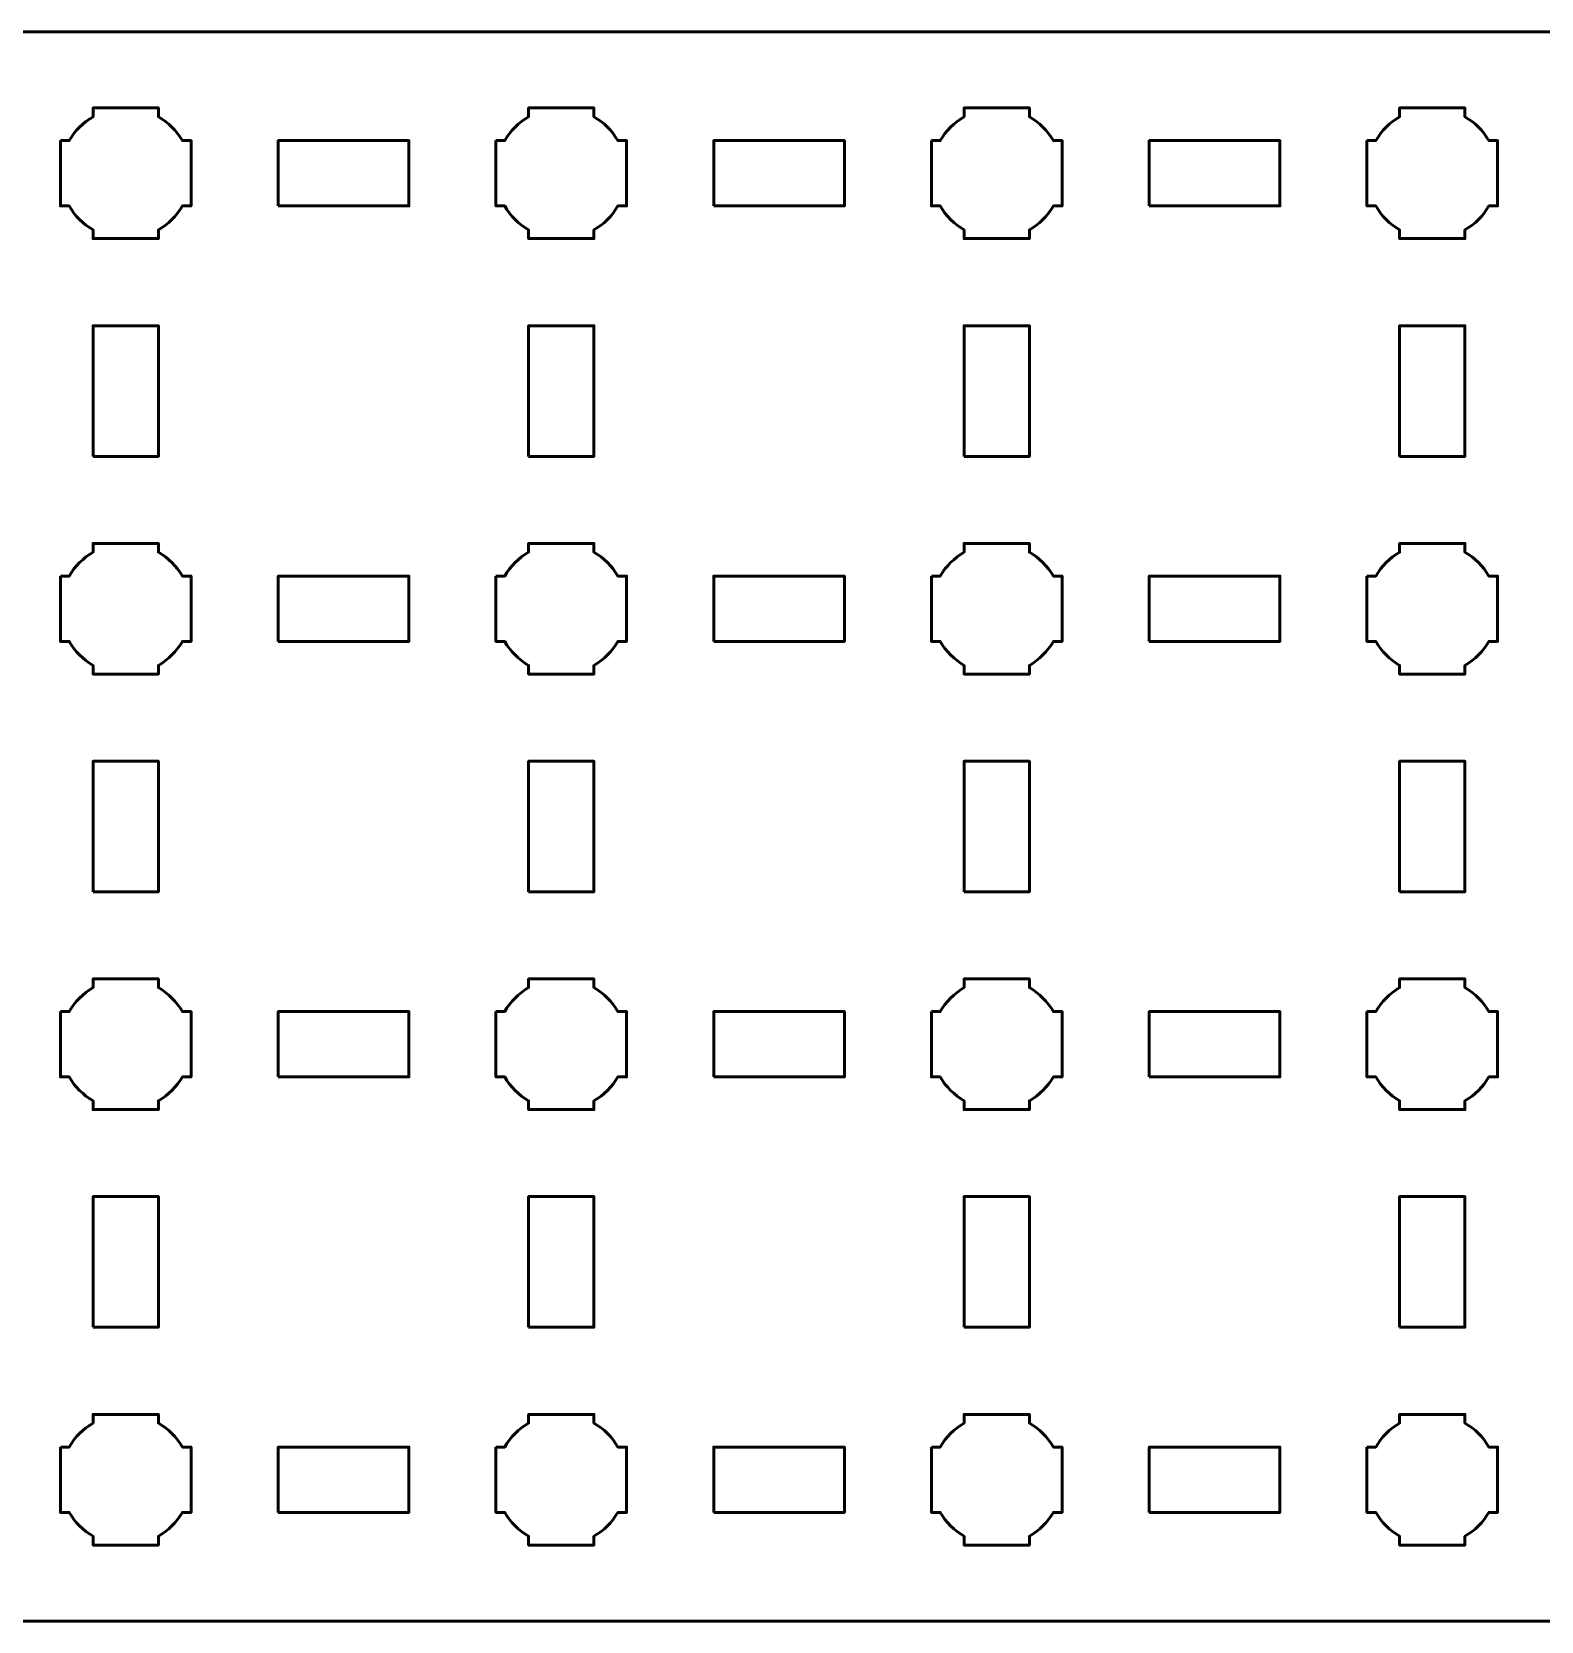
# Model space of a CAD drawing. Header units: centimetres. Extents: x -24.1 to 3.1, y -18.5 to -11.2.
# Drawn here: x -17.93 to -11, y -18.5 to -11.2 of the extents above; entities that cross this region are included whole.
import ezdxf

# ---------------------------------------------------------------- set-up
doc = ezdxf.new("R2010")
doc.units = ezdxf.units.CM
doc.header["$MEASUREMENT"] = 0
doc.layers.add('Layer 1', color=7, linetype='Continuous')

msp = doc.modelspace()

# ---------------------------------------------------------------- linework, layer by layer
at = {"layer": 'Layer 1', "lineweight": 53}
for points in [[(-16.8, -12), (-16.2, -12), (-16.2, -11.7), (-16.8, -11.7), (-16.8, -12)], [(-14.8, -12), (-14.2, -12), (-14.2, -11.7), (-14.8, -11.7), (-14.8, -12)], [(-12.8, -12), (-12.2, -12), (-12.2, -11.7), (-12.8, -11.7), (-12.8, -12)], [(-17.65, -13.15), (-17.35, -13.15), (-17.35, -12.55), (-17.65, -12.55), (-17.65, -13.15)], [(-15.65, -13.15), (-15.35, -13.15), (-15.35, -12.55), (-15.65, -12.55), (-15.65, -13.15)], [(-13.65, -13.15), (-13.35, -13.15), (-13.35, -12.55), (-13.65, -12.55), (-13.65, -13.15)], [(-11.65, -13.15), (-11.35, -13.15), (-11.35, -12.55), (-11.65, -12.55), (-11.65, -13.15)], [(-16.8, -14), (-16.2, -14), (-16.2, -13.7), (-16.8, -13.7), (-16.8, -14)], [(-14.8, -14), (-14.2, -14), (-14.2, -13.7), (-14.8, -13.7), (-14.8, -14)], [(-12.8, -14), (-12.2, -14), (-12.2, -13.7), (-12.8, -13.7), (-12.8, -14)], [(-17.65, -15.15), (-17.35, -15.15), (-17.35, -14.55), (-17.65, -14.55), (-17.65, -15.15)], [(-15.65, -15.15), (-15.35, -15.15), (-15.35, -14.55), (-15.65, -14.55), (-15.65, -15.15)], [(-13.65, -15.15), (-13.35, -15.15), (-13.35, -14.55), (-13.65, -14.55), (-13.65, -15.15)], [(-11.65, -15.15), (-11.35, -15.15), (-11.35, -14.55), (-11.65, -14.55), (-11.65, -15.15)], [(-16.8, -16), (-16.2, -16), (-16.2, -15.7), (-16.8, -15.7), (-16.8, -16)], [(-14.8, -16), (-14.2, -16), (-14.2, -15.7), (-14.8, -15.7), (-14.8, -16)], [(-12.8, -16), (-12.2, -16), (-12.2, -15.7), (-12.8, -15.7), (-12.8, -16)], [(-17.65, -17.15), (-17.35, -17.15), (-17.35, -16.55), (-17.65, -16.55), (-17.65, -17.15)], [(-15.65, -17.15), (-15.35, -17.15), (-15.35, -16.55), (-15.65, -16.55), (-15.65, -17.15)], [(-13.65, -17.15), (-13.35, -17.15), (-13.35, -16.55), (-13.65, -16.55), (-13.65, -17.15)], [(-11.65, -17.15), (-11.35, -17.15), (-11.35, -16.55), (-11.65, -16.55), (-11.65, -17.15)], [(-16.8, -18), (-16.2, -18), (-16.2, -17.7), (-16.8, -17.7), (-16.8, -18)], [(-14.8, -18), (-14.2, -18), (-14.2, -17.7), (-14.8, -17.7), (-14.8, -18)], [(-12.8, -18), (-12.2, -18), (-12.2, -17.7), (-12.8, -17.7), (-12.8, -18)]]:
    msp.add_lwpolyline(points, close=True, dxfattribs=at)
for points, knots in [([(-24.15, -18), (-24.15, -18), (-24.15, -11.7), (-24.15, -11.7), (-24.15, -11.7), (-24.15, -11.42391), (-23.92609, -11.2), (-23.65, -11.2), (-23.65, -11.2), (-23.65, -11.2), (2.65, -11.2), (2.65, -11.2), (2.65, -11.2), (2.92609, -11.2), (3.15, -11.42391), (3.15, -11.7), (3.15, -11.7), (3.15, -11.7), (3.15, -18), (3.15, -18), (3.15, -18), (3.15, -18.27609), (2.92609, -18.5), (2.65, -18.5), (2.65, -18.5), (2.65, -18.5), (-23.65, -18.5), (-23.65, -18.5), (-23.65, -18.5), (-23.92609, -18.5), (-24.15, -18.27609), (-24.15, -18)], [0, 0, 0, 0, 0.125, 0.125, 0.125, 0.125, 0.25, 0.25, 0.25, 0.25, 0.375, 0.375, 0.375, 0.375, 0.5, 0.5, 0.5, 0.5, 0.625, 0.625, 0.625, 0.625, 0.75, 0.75, 0.75, 0.75, 0.875, 0.875, 0.875, 0.875, 1, 1, 1, 1]), ([(-17.8, -11.7), (-17.8, -11.7), (-17.75985, -11.7), (-17.75985, -11.7), (-17.75985, -11.7), (-17.7335, -11.65447), (-17.69553, -11.6165), (-17.65, -11.59015), (-17.65, -11.59015), (-17.65, -11.59015), (-17.65, -11.55), (-17.65, -11.55), (-17.65, -11.55), (-17.65, -11.55), (-17.5, -11.55), (-17.5, -11.55), (-17.5, -11.55), (-17.5, -11.55), (-17.35, -11.55), (-17.35, -11.55), (-17.35, -11.55), (-17.35, -11.55), (-17.35, -11.59015), (-17.35, -11.59015), (-17.35, -11.59015), (-17.30447, -11.6165), (-17.2665, -11.65447), (-17.24015, -11.7), (-17.24015, -11.7), (-17.24015, -11.7), (-17.2, -11.7), (-17.2, -11.7), (-17.2, -11.7), (-17.2, -11.7), (-17.2, -11.85), (-17.2, -11.85), (-17.2, -11.85), (-17.2, -11.85), (-17.2, -12), (-17.2, -12), (-17.2, -12), (-17.2, -12), (-17.24015, -12), (-17.24015, -12), (-17.24015, -12), (-17.2665, -12.04553), (-17.30447, -12.0835), (-17.35, -12.10985), (-17.35, -12.10985), (-17.35, -12.10985), (-17.35, -12.15), (-17.35, -12.15), (-17.35, -12.15), (-17.35, -12.15), (-17.5, -12.15), (-17.5, -12.15), (-17.5, -12.15), (-17.5, -12.15), (-17.65, -12.15), (-17.65, -12.15), (-17.65, -12.15), (-17.65, -12.15), (-17.65, -12.10985), (-17.65, -12.10985), (-17.65, -12.10985), (-17.69553, -12.0835), (-17.7335, -12.04553), (-17.75985, -12), (-17.75985, -12), (-17.75985, -12), (-17.8, -12), (-17.8, -12), (-17.8, -12), (-17.8, -12), (-17.8, -11.85), (-17.8, -11.85), (-17.8, -11.85), (-17.8, -11.85), (-17.8, -11.7), (-17.8, -11.7)], [0, 0, 0, 0, 0.05, 0.05, 0.05, 0.05, 0.1, 0.1, 0.1, 0.1, 0.15, 0.15, 0.15, 0.15, 0.2, 0.2, 0.2, 0.2, 0.25, 0.25, 0.25, 0.25, 0.3, 0.3, 0.3, 0.3, 0.35, 0.35, 0.35, 0.35, 0.4, 0.4, 0.4, 0.4, 0.45, 0.45, 0.45, 0.45, 0.5, 0.5, 0.5, 0.5, 0.55, 0.55, 0.55, 0.55, 0.6, 0.6, 0.6, 0.6, 0.65, 0.65, 0.65, 0.65, 0.7, 0.7, 0.7, 0.7, 0.75, 0.75, 0.75, 0.75, 0.8, 0.8, 0.8, 0.8, 0.85, 0.85, 0.85, 0.85, 0.9, 0.9, 0.9, 0.9, 0.95, 0.95, 0.95, 0.95, 1, 1, 1, 1]), ([(-15.8, -11.7), (-15.8, -11.7), (-15.75985, -11.7), (-15.75985, -11.7), (-15.75985, -11.7), (-15.7335, -11.65447), (-15.69553, -11.6165), (-15.65, -11.59015), (-15.65, -11.59015), (-15.65, -11.59015), (-15.65, -11.55), (-15.65, -11.55), (-15.65, -11.55), (-15.65, -11.55), (-15.5, -11.55), (-15.5, -11.55), (-15.5, -11.55), (-15.5, -11.55), (-15.35, -11.55), (-15.35, -11.55), (-15.35, -11.55), (-15.35, -11.55), (-15.35, -11.59015), (-15.35, -11.59015), (-15.35, -11.59015), (-15.30447, -11.6165), (-15.2665, -11.65447), (-15.24015, -11.7), (-15.24015, -11.7), (-15.24015, -11.7), (-15.2, -11.7), (-15.2, -11.7), (-15.2, -11.7), (-15.2, -11.7), (-15.2, -11.85), (-15.2, -11.85), (-15.2, -11.85), (-15.2, -11.85), (-15.2, -12), (-15.2, -12), (-15.2, -12), (-15.2, -12), (-15.24015, -12), (-15.24015, -12), (-15.24015, -12), (-15.2665, -12.04553), (-15.30447, -12.0835), (-15.35, -12.10985), (-15.35, -12.10985), (-15.35, -12.10985), (-15.35, -12.15), (-15.35, -12.15), (-15.35, -12.15), (-15.35, -12.15), (-15.5, -12.15), (-15.5, -12.15), (-15.5, -12.15), (-15.5, -12.15), (-15.65, -12.15), (-15.65, -12.15), (-15.65, -12.15), (-15.65, -12.15), (-15.65, -12.10985), (-15.65, -12.10985), (-15.65, -12.10985), (-15.69553, -12.0835), (-15.7335, -12.04553), (-15.75985, -12), (-15.75985, -12), (-15.75985, -12), (-15.8, -12), (-15.8, -12), (-15.8, -12), (-15.8, -12), (-15.8, -11.85), (-15.8, -11.85), (-15.8, -11.85), (-15.8, -11.85), (-15.8, -11.7), (-15.8, -11.7)], [0, 0, 0, 0, 0.05, 0.05, 0.05, 0.05, 0.1, 0.1, 0.1, 0.1, 0.15, 0.15, 0.15, 0.15, 0.2, 0.2, 0.2, 0.2, 0.25, 0.25, 0.25, 0.25, 0.3, 0.3, 0.3, 0.3, 0.35, 0.35, 0.35, 0.35, 0.4, 0.4, 0.4, 0.4, 0.45, 0.45, 0.45, 0.45, 0.5, 0.5, 0.5, 0.5, 0.55, 0.55, 0.55, 0.55, 0.6, 0.6, 0.6, 0.6, 0.65, 0.65, 0.65, 0.65, 0.7, 0.7, 0.7, 0.7, 0.75, 0.75, 0.75, 0.75, 0.8, 0.8, 0.8, 0.8, 0.85, 0.85, 0.85, 0.85, 0.9, 0.9, 0.9, 0.9, 0.95, 0.95, 0.95, 0.95, 1, 1, 1, 1]), ([(-13.8, -11.7), (-13.8, -11.7), (-13.75985, -11.7), (-13.75985, -11.7), (-13.75985, -11.7), (-13.7335, -11.65447), (-13.69553, -11.6165), (-13.65, -11.59015), (-13.65, -11.59015), (-13.65, -11.59015), (-13.65, -11.55), (-13.65, -11.55), (-13.65, -11.55), (-13.65, -11.55), (-13.5, -11.55), (-13.5, -11.55), (-13.5, -11.55), (-13.5, -11.55), (-13.35, -11.55), (-13.35, -11.55), (-13.35, -11.55), (-13.35, -11.55), (-13.35, -11.59015), (-13.35, -11.59015), (-13.35, -11.59015), (-13.30447, -11.6165), (-13.2665, -11.65447), (-13.24015, -11.7), (-13.24015, -11.7), (-13.24015, -11.7), (-13.2, -11.7), (-13.2, -11.7), (-13.2, -11.7), (-13.2, -11.7), (-13.2, -11.85), (-13.2, -11.85), (-13.2, -11.85), (-13.2, -11.85), (-13.2, -12), (-13.2, -12), (-13.2, -12), (-13.2, -12), (-13.24015, -12), (-13.24015, -12), (-13.24015, -12), (-13.2665, -12.04553), (-13.30447, -12.0835), (-13.35, -12.10985), (-13.35, -12.10985), (-13.35, -12.10985), (-13.35, -12.15), (-13.35, -12.15), (-13.35, -12.15), (-13.35, -12.15), (-13.5, -12.15), (-13.5, -12.15), (-13.5, -12.15), (-13.5, -12.15), (-13.65, -12.15), (-13.65, -12.15), (-13.65, -12.15), (-13.65, -12.15), (-13.65, -12.10985), (-13.65, -12.10985), (-13.65, -12.10985), (-13.69553, -12.0835), (-13.7335, -12.04553), (-13.75985, -12), (-13.75985, -12), (-13.75985, -12), (-13.8, -12), (-13.8, -12), (-13.8, -12), (-13.8, -12), (-13.8, -11.85), (-13.8, -11.85), (-13.8, -11.85), (-13.8, -11.85), (-13.8, -11.7), (-13.8, -11.7)], [0, 0, 0, 0, 0.05, 0.05, 0.05, 0.05, 0.1, 0.1, 0.1, 0.1, 0.15, 0.15, 0.15, 0.15, 0.2, 0.2, 0.2, 0.2, 0.25, 0.25, 0.25, 0.25, 0.3, 0.3, 0.3, 0.3, 0.35, 0.35, 0.35, 0.35, 0.4, 0.4, 0.4, 0.4, 0.45, 0.45, 0.45, 0.45, 0.5, 0.5, 0.5, 0.5, 0.55, 0.55, 0.55, 0.55, 0.6, 0.6, 0.6, 0.6, 0.65, 0.65, 0.65, 0.65, 0.7, 0.7, 0.7, 0.7, 0.75, 0.75, 0.75, 0.75, 0.8, 0.8, 0.8, 0.8, 0.85, 0.85, 0.85, 0.85, 0.9, 0.9, 0.9, 0.9, 0.95, 0.95, 0.95, 0.95, 1, 1, 1, 1]), ([(-11.8, -11.7), (-11.8, -11.7), (-11.75985, -11.7), (-11.75985, -11.7), (-11.75985, -11.7), (-11.7335, -11.65447), (-11.69553, -11.6165), (-11.65, -11.59015), (-11.65, -11.59015), (-11.65, -11.59015), (-11.65, -11.55), (-11.65, -11.55), (-11.65, -11.55), (-11.65, -11.55), (-11.5, -11.55), (-11.5, -11.55), (-11.5, -11.55), (-11.5, -11.55), (-11.35, -11.55), (-11.35, -11.55), (-11.35, -11.55), (-11.35, -11.55), (-11.35, -11.59015), (-11.35, -11.59015), (-11.35, -11.59015), (-11.30447, -11.6165), (-11.2665, -11.65447), (-11.24015, -11.7), (-11.24015, -11.7), (-11.24015, -11.7), (-11.2, -11.7), (-11.2, -11.7), (-11.2, -11.7), (-11.2, -11.7), (-11.2, -11.85), (-11.2, -11.85), (-11.2, -11.85), (-11.2, -11.85), (-11.2, -12), (-11.2, -12), (-11.2, -12), (-11.2, -12), (-11.24015, -12), (-11.24015, -12), (-11.24015, -12), (-11.2665, -12.04553), (-11.30447, -12.0835), (-11.35, -12.10985), (-11.35, -12.10985), (-11.35, -12.10985), (-11.35, -12.15), (-11.35, -12.15), (-11.35, -12.15), (-11.35, -12.15), (-11.5, -12.15), (-11.5, -12.15), (-11.5, -12.15), (-11.5, -12.15), (-11.65, -12.15), (-11.65, -12.15), (-11.65, -12.15), (-11.65, -12.15), (-11.65, -12.10985), (-11.65, -12.10985), (-11.65, -12.10985), (-11.69553, -12.0835), (-11.7335, -12.04553), (-11.75985, -12), (-11.75985, -12), (-11.75985, -12), (-11.8, -12), (-11.8, -12), (-11.8, -12), (-11.8, -12), (-11.8, -11.85), (-11.8, -11.85), (-11.8, -11.85), (-11.8, -11.85), (-11.8, -11.7), (-11.8, -11.7)], [0, 0, 0, 0, 0.05, 0.05, 0.05, 0.05, 0.1, 0.1, 0.1, 0.1, 0.15, 0.15, 0.15, 0.15, 0.2, 0.2, 0.2, 0.2, 0.25, 0.25, 0.25, 0.25, 0.3, 0.3, 0.3, 0.3, 0.35, 0.35, 0.35, 0.35, 0.4, 0.4, 0.4, 0.4, 0.45, 0.45, 0.45, 0.45, 0.5, 0.5, 0.5, 0.5, 0.55, 0.55, 0.55, 0.55, 0.6, 0.6, 0.6, 0.6, 0.65, 0.65, 0.65, 0.65, 0.7, 0.7, 0.7, 0.7, 0.75, 0.75, 0.75, 0.75, 0.8, 0.8, 0.8, 0.8, 0.85, 0.85, 0.85, 0.85, 0.9, 0.9, 0.9, 0.9, 0.95, 0.95, 0.95, 0.95, 1, 1, 1, 1]), ([(-17.8, -13.7), (-17.8, -13.7), (-17.75985, -13.7), (-17.75985, -13.7), (-17.75985, -13.7), (-17.7335, -13.65447), (-17.69553, -13.6165), (-17.65, -13.59015), (-17.65, -13.59015), (-17.65, -13.59015), (-17.65, -13.55), (-17.65, -13.55), (-17.65, -13.55), (-17.65, -13.55), (-17.5, -13.55), (-17.5, -13.55), (-17.5, -13.55), (-17.5, -13.55), (-17.35, -13.55), (-17.35, -13.55), (-17.35, -13.55), (-17.35, -13.55), (-17.35, -13.59015), (-17.35, -13.59015), (-17.35, -13.59015), (-17.30447, -13.6165), (-17.2665, -13.65447), (-17.24015, -13.7), (-17.24015, -13.7), (-17.24015, -13.7), (-17.2, -13.7), (-17.2, -13.7), (-17.2, -13.7), (-17.2, -13.7), (-17.2, -13.85), (-17.2, -13.85), (-17.2, -13.85), (-17.2, -13.85), (-17.2, -14), (-17.2, -14), (-17.2, -14), (-17.2, -14), (-17.24015, -14), (-17.24015, -14), (-17.24015, -14), (-17.2665, -14.04553), (-17.30447, -14.0835), (-17.35, -14.10985), (-17.35, -14.10985), (-17.35, -14.10985), (-17.35, -14.15), (-17.35, -14.15), (-17.35, -14.15), (-17.35, -14.15), (-17.5, -14.15), (-17.5, -14.15), (-17.5, -14.15), (-17.5, -14.15), (-17.65, -14.15), (-17.65, -14.15), (-17.65, -14.15), (-17.65, -14.15), (-17.65, -14.10985), (-17.65, -14.10985), (-17.65, -14.10985), (-17.69553, -14.0835), (-17.7335, -14.04553), (-17.75985, -14), (-17.75985, -14), (-17.75985, -14), (-17.8, -14), (-17.8, -14), (-17.8, -14), (-17.8, -14), (-17.8, -13.85), (-17.8, -13.85), (-17.8, -13.85), (-17.8, -13.85), (-17.8, -13.7), (-17.8, -13.7)], [0, 0, 0, 0, 0.05, 0.05, 0.05, 0.05, 0.1, 0.1, 0.1, 0.1, 0.15, 0.15, 0.15, 0.15, 0.2, 0.2, 0.2, 0.2, 0.25, 0.25, 0.25, 0.25, 0.3, 0.3, 0.3, 0.3, 0.35, 0.35, 0.35, 0.35, 0.4, 0.4, 0.4, 0.4, 0.45, 0.45, 0.45, 0.45, 0.5, 0.5, 0.5, 0.5, 0.55, 0.55, 0.55, 0.55, 0.6, 0.6, 0.6, 0.6, 0.65, 0.65, 0.65, 0.65, 0.7, 0.7, 0.7, 0.7, 0.75, 0.75, 0.75, 0.75, 0.8, 0.8, 0.8, 0.8, 0.85, 0.85, 0.85, 0.85, 0.9, 0.9, 0.9, 0.9, 0.95, 0.95, 0.95, 0.95, 1, 1, 1, 1]), ([(-15.8, -13.7), (-15.8, -13.7), (-15.75985, -13.7), (-15.75985, -13.7), (-15.75985, -13.7), (-15.7335, -13.65447), (-15.69553, -13.6165), (-15.65, -13.59015), (-15.65, -13.59015), (-15.65, -13.59015), (-15.65, -13.55), (-15.65, -13.55), (-15.65, -13.55), (-15.65, -13.55), (-15.5, -13.55), (-15.5, -13.55), (-15.5, -13.55), (-15.5, -13.55), (-15.35, -13.55), (-15.35, -13.55), (-15.35, -13.55), (-15.35, -13.55), (-15.35, -13.59015), (-15.35, -13.59015), (-15.35, -13.59015), (-15.30447, -13.6165), (-15.2665, -13.65447), (-15.24015, -13.7), (-15.24015, -13.7), (-15.24015, -13.7), (-15.2, -13.7), (-15.2, -13.7), (-15.2, -13.7), (-15.2, -13.7), (-15.2, -13.85), (-15.2, -13.85), (-15.2, -13.85), (-15.2, -13.85), (-15.2, -14), (-15.2, -14), (-15.2, -14), (-15.2, -14), (-15.24015, -14), (-15.24015, -14), (-15.24015, -14), (-15.2665, -14.04553), (-15.30447, -14.0835), (-15.35, -14.10985), (-15.35, -14.10985), (-15.35, -14.10985), (-15.35, -14.15), (-15.35, -14.15), (-15.35, -14.15), (-15.35, -14.15), (-15.5, -14.15), (-15.5, -14.15), (-15.5, -14.15), (-15.5, -14.15), (-15.65, -14.15), (-15.65, -14.15), (-15.65, -14.15), (-15.65, -14.15), (-15.65, -14.10985), (-15.65, -14.10985), (-15.65, -14.10985), (-15.69553, -14.0835), (-15.7335, -14.04553), (-15.75985, -14), (-15.75985, -14), (-15.75985, -14), (-15.8, -14), (-15.8, -14), (-15.8, -14), (-15.8, -14), (-15.8, -13.85), (-15.8, -13.85), (-15.8, -13.85), (-15.8, -13.85), (-15.8, -13.7), (-15.8, -13.7)], [0, 0, 0, 0, 0.05, 0.05, 0.05, 0.05, 0.1, 0.1, 0.1, 0.1, 0.15, 0.15, 0.15, 0.15, 0.2, 0.2, 0.2, 0.2, 0.25, 0.25, 0.25, 0.25, 0.3, 0.3, 0.3, 0.3, 0.35, 0.35, 0.35, 0.35, 0.4, 0.4, 0.4, 0.4, 0.45, 0.45, 0.45, 0.45, 0.5, 0.5, 0.5, 0.5, 0.55, 0.55, 0.55, 0.55, 0.6, 0.6, 0.6, 0.6, 0.65, 0.65, 0.65, 0.65, 0.7, 0.7, 0.7, 0.7, 0.75, 0.75, 0.75, 0.75, 0.8, 0.8, 0.8, 0.8, 0.85, 0.85, 0.85, 0.85, 0.9, 0.9, 0.9, 0.9, 0.95, 0.95, 0.95, 0.95, 1, 1, 1, 1]), ([(-13.8, -13.7), (-13.8, -13.7), (-13.75985, -13.7), (-13.75985, -13.7), (-13.75985, -13.7), (-13.7335, -13.65447), (-13.69553, -13.6165), (-13.65, -13.59015), (-13.65, -13.59015), (-13.65, -13.59015), (-13.65, -13.55), (-13.65, -13.55), (-13.65, -13.55), (-13.65, -13.55), (-13.5, -13.55), (-13.5, -13.55), (-13.5, -13.55), (-13.5, -13.55), (-13.35, -13.55), (-13.35, -13.55), (-13.35, -13.55), (-13.35, -13.55), (-13.35, -13.59015), (-13.35, -13.59015), (-13.35, -13.59015), (-13.30447, -13.6165), (-13.2665, -13.65447), (-13.24015, -13.7), (-13.24015, -13.7), (-13.24015, -13.7), (-13.2, -13.7), (-13.2, -13.7), (-13.2, -13.7), (-13.2, -13.7), (-13.2, -13.85), (-13.2, -13.85), (-13.2, -13.85), (-13.2, -13.85), (-13.2, -14), (-13.2, -14), (-13.2, -14), (-13.2, -14), (-13.24015, -14), (-13.24015, -14), (-13.24015, -14), (-13.2665, -14.04553), (-13.30447, -14.0835), (-13.35, -14.10985), (-13.35, -14.10985), (-13.35, -14.10985), (-13.35, -14.15), (-13.35, -14.15), (-13.35, -14.15), (-13.35, -14.15), (-13.5, -14.15), (-13.5, -14.15), (-13.5, -14.15), (-13.5, -14.15), (-13.65, -14.15), (-13.65, -14.15), (-13.65, -14.15), (-13.65, -14.15), (-13.65, -14.10985), (-13.65, -14.10985), (-13.65, -14.10985), (-13.69553, -14.0835), (-13.7335, -14.04553), (-13.75985, -14), (-13.75985, -14), (-13.75985, -14), (-13.8, -14), (-13.8, -14), (-13.8, -14), (-13.8, -14), (-13.8, -13.85), (-13.8, -13.85), (-13.8, -13.85), (-13.8, -13.85), (-13.8, -13.7), (-13.8, -13.7)], [0, 0, 0, 0, 0.05, 0.05, 0.05, 0.05, 0.1, 0.1, 0.1, 0.1, 0.15, 0.15, 0.15, 0.15, 0.2, 0.2, 0.2, 0.2, 0.25, 0.25, 0.25, 0.25, 0.3, 0.3, 0.3, 0.3, 0.35, 0.35, 0.35, 0.35, 0.4, 0.4, 0.4, 0.4, 0.45, 0.45, 0.45, 0.45, 0.5, 0.5, 0.5, 0.5, 0.55, 0.55, 0.55, 0.55, 0.6, 0.6, 0.6, 0.6, 0.65, 0.65, 0.65, 0.65, 0.7, 0.7, 0.7, 0.7, 0.75, 0.75, 0.75, 0.75, 0.8, 0.8, 0.8, 0.8, 0.85, 0.85, 0.85, 0.85, 0.9, 0.9, 0.9, 0.9, 0.95, 0.95, 0.95, 0.95, 1, 1, 1, 1]), ([(-11.8, -13.7), (-11.8, -13.7), (-11.75985, -13.7), (-11.75985, -13.7), (-11.75985, -13.7), (-11.7335, -13.65447), (-11.69553, -13.6165), (-11.65, -13.59015), (-11.65, -13.59015), (-11.65, -13.59015), (-11.65, -13.55), (-11.65, -13.55), (-11.65, -13.55), (-11.65, -13.55), (-11.5, -13.55), (-11.5, -13.55), (-11.5, -13.55), (-11.5, -13.55), (-11.35, -13.55), (-11.35, -13.55), (-11.35, -13.55), (-11.35, -13.55), (-11.35, -13.59015), (-11.35, -13.59015), (-11.35, -13.59015), (-11.30447, -13.6165), (-11.2665, -13.65447), (-11.24015, -13.7), (-11.24015, -13.7), (-11.24015, -13.7), (-11.2, -13.7), (-11.2, -13.7), (-11.2, -13.7), (-11.2, -13.7), (-11.2, -13.85), (-11.2, -13.85), (-11.2, -13.85), (-11.2, -13.85), (-11.2, -14), (-11.2, -14), (-11.2, -14), (-11.2, -14), (-11.24015, -14), (-11.24015, -14), (-11.24015, -14), (-11.2665, -14.04553), (-11.30447, -14.0835), (-11.35, -14.10985), (-11.35, -14.10985), (-11.35, -14.10985), (-11.35, -14.15), (-11.35, -14.15), (-11.35, -14.15), (-11.35, -14.15), (-11.5, -14.15), (-11.5, -14.15), (-11.5, -14.15), (-11.5, -14.15), (-11.65, -14.15), (-11.65, -14.15), (-11.65, -14.15), (-11.65, -14.15), (-11.65, -14.10985), (-11.65, -14.10985), (-11.65, -14.10985), (-11.69553, -14.0835), (-11.7335, -14.04553), (-11.75985, -14), (-11.75985, -14), (-11.75985, -14), (-11.8, -14), (-11.8, -14), (-11.8, -14), (-11.8, -14), (-11.8, -13.85), (-11.8, -13.85), (-11.8, -13.85), (-11.8, -13.85), (-11.8, -13.7), (-11.8, -13.7)], [0, 0, 0, 0, 0.05, 0.05, 0.05, 0.05, 0.1, 0.1, 0.1, 0.1, 0.15, 0.15, 0.15, 0.15, 0.2, 0.2, 0.2, 0.2, 0.25, 0.25, 0.25, 0.25, 0.3, 0.3, 0.3, 0.3, 0.35, 0.35, 0.35, 0.35, 0.4, 0.4, 0.4, 0.4, 0.45, 0.45, 0.45, 0.45, 0.5, 0.5, 0.5, 0.5, 0.55, 0.55, 0.55, 0.55, 0.6, 0.6, 0.6, 0.6, 0.65, 0.65, 0.65, 0.65, 0.7, 0.7, 0.7, 0.7, 0.75, 0.75, 0.75, 0.75, 0.8, 0.8, 0.8, 0.8, 0.85, 0.85, 0.85, 0.85, 0.9, 0.9, 0.9, 0.9, 0.95, 0.95, 0.95, 0.95, 1, 1, 1, 1]), ([(-17.8, -15.7), (-17.8, -15.7), (-17.75985, -15.7), (-17.75985, -15.7), (-17.75985, -15.7), (-17.7335, -15.65447), (-17.69553, -15.6165), (-17.65, -15.59015), (-17.65, -15.59015), (-17.65, -15.59015), (-17.65, -15.55), (-17.65, -15.55), (-17.65, -15.55), (-17.65, -15.55), (-17.5, -15.55), (-17.5, -15.55), (-17.5, -15.55), (-17.5, -15.55), (-17.35, -15.55), (-17.35, -15.55), (-17.35, -15.55), (-17.35, -15.55), (-17.35, -15.59015), (-17.35, -15.59015), (-17.35, -15.59015), (-17.30447, -15.6165), (-17.2665, -15.65447), (-17.24015, -15.7), (-17.24015, -15.7), (-17.24015, -15.7), (-17.2, -15.7), (-17.2, -15.7), (-17.2, -15.7), (-17.2, -15.7), (-17.2, -15.85), (-17.2, -15.85), (-17.2, -15.85), (-17.2, -15.85), (-17.2, -16), (-17.2, -16), (-17.2, -16), (-17.2, -16), (-17.24015, -16), (-17.24015, -16), (-17.24015, -16), (-17.2665, -16.04553), (-17.30447, -16.0835), (-17.35, -16.10985), (-17.35, -16.10985), (-17.35, -16.10985), (-17.35, -16.15), (-17.35, -16.15), (-17.35, -16.15), (-17.35, -16.15), (-17.5, -16.15), (-17.5, -16.15), (-17.5, -16.15), (-17.5, -16.15), (-17.65, -16.15), (-17.65, -16.15), (-17.65, -16.15), (-17.65, -16.15), (-17.65, -16.10985), (-17.65, -16.10985), (-17.65, -16.10985), (-17.69553, -16.0835), (-17.7335, -16.04553), (-17.75985, -16), (-17.75985, -16), (-17.75985, -16), (-17.8, -16), (-17.8, -16), (-17.8, -16), (-17.8, -16), (-17.8, -15.85), (-17.8, -15.85), (-17.8, -15.85), (-17.8, -15.85), (-17.8, -15.7), (-17.8, -15.7)], [0, 0, 0, 0, 0.05, 0.05, 0.05, 0.05, 0.1, 0.1, 0.1, 0.1, 0.15, 0.15, 0.15, 0.15, 0.2, 0.2, 0.2, 0.2, 0.25, 0.25, 0.25, 0.25, 0.3, 0.3, 0.3, 0.3, 0.35, 0.35, 0.35, 0.35, 0.4, 0.4, 0.4, 0.4, 0.45, 0.45, 0.45, 0.45, 0.5, 0.5, 0.5, 0.5, 0.55, 0.55, 0.55, 0.55, 0.6, 0.6, 0.6, 0.6, 0.65, 0.65, 0.65, 0.65, 0.7, 0.7, 0.7, 0.7, 0.75, 0.75, 0.75, 0.75, 0.8, 0.8, 0.8, 0.8, 0.85, 0.85, 0.85, 0.85, 0.9, 0.9, 0.9, 0.9, 0.95, 0.95, 0.95, 0.95, 1, 1, 1, 1]), ([(-15.8, -15.7), (-15.8, -15.7), (-15.75985, -15.7), (-15.75985, -15.7), (-15.75985, -15.7), (-15.7335, -15.65447), (-15.69553, -15.6165), (-15.65, -15.59015), (-15.65, -15.59015), (-15.65, -15.59015), (-15.65, -15.55), (-15.65, -15.55), (-15.65, -15.55), (-15.65, -15.55), (-15.5, -15.55), (-15.5, -15.55), (-15.5, -15.55), (-15.5, -15.55), (-15.35, -15.55), (-15.35, -15.55), (-15.35, -15.55), (-15.35, -15.55), (-15.35, -15.59015), (-15.35, -15.59015), (-15.35, -15.59015), (-15.30447, -15.6165), (-15.2665, -15.65447), (-15.24015, -15.7), (-15.24015, -15.7), (-15.24015, -15.7), (-15.2, -15.7), (-15.2, -15.7), (-15.2, -15.7), (-15.2, -15.7), (-15.2, -15.85), (-15.2, -15.85), (-15.2, -15.85), (-15.2, -15.85), (-15.2, -16), (-15.2, -16), (-15.2, -16), (-15.2, -16), (-15.24015, -16), (-15.24015, -16), (-15.24015, -16), (-15.2665, -16.04553), (-15.30447, -16.0835), (-15.35, -16.10985), (-15.35, -16.10985), (-15.35, -16.10985), (-15.35, -16.15), (-15.35, -16.15), (-15.35, -16.15), (-15.35, -16.15), (-15.5, -16.15), (-15.5, -16.15), (-15.5, -16.15), (-15.5, -16.15), (-15.65, -16.15), (-15.65, -16.15), (-15.65, -16.15), (-15.65, -16.15), (-15.65, -16.10985), (-15.65, -16.10985), (-15.65, -16.10985), (-15.69553, -16.0835), (-15.7335, -16.04553), (-15.75985, -16), (-15.75985, -16), (-15.75985, -16), (-15.8, -16), (-15.8, -16), (-15.8, -16), (-15.8, -16), (-15.8, -15.85), (-15.8, -15.85), (-15.8, -15.85), (-15.8, -15.85), (-15.8, -15.7), (-15.8, -15.7)], [0, 0, 0, 0, 0.05, 0.05, 0.05, 0.05, 0.1, 0.1, 0.1, 0.1, 0.15, 0.15, 0.15, 0.15, 0.2, 0.2, 0.2, 0.2, 0.25, 0.25, 0.25, 0.25, 0.3, 0.3, 0.3, 0.3, 0.35, 0.35, 0.35, 0.35, 0.4, 0.4, 0.4, 0.4, 0.45, 0.45, 0.45, 0.45, 0.5, 0.5, 0.5, 0.5, 0.55, 0.55, 0.55, 0.55, 0.6, 0.6, 0.6, 0.6, 0.65, 0.65, 0.65, 0.65, 0.7, 0.7, 0.7, 0.7, 0.75, 0.75, 0.75, 0.75, 0.8, 0.8, 0.8, 0.8, 0.85, 0.85, 0.85, 0.85, 0.9, 0.9, 0.9, 0.9, 0.95, 0.95, 0.95, 0.95, 1, 1, 1, 1]), ([(-13.8, -15.7), (-13.8, -15.7), (-13.75985, -15.7), (-13.75985, -15.7), (-13.75985, -15.7), (-13.7335, -15.65447), (-13.69553, -15.6165), (-13.65, -15.59015), (-13.65, -15.59015), (-13.65, -15.59015), (-13.65, -15.55), (-13.65, -15.55), (-13.65, -15.55), (-13.65, -15.55), (-13.5, -15.55), (-13.5, -15.55), (-13.5, -15.55), (-13.5, -15.55), (-13.35, -15.55), (-13.35, -15.55), (-13.35, -15.55), (-13.35, -15.55), (-13.35, -15.59015), (-13.35, -15.59015), (-13.35, -15.59015), (-13.30447, -15.6165), (-13.2665, -15.65447), (-13.24015, -15.7), (-13.24015, -15.7), (-13.24015, -15.7), (-13.2, -15.7), (-13.2, -15.7), (-13.2, -15.7), (-13.2, -15.7), (-13.2, -15.85), (-13.2, -15.85), (-13.2, -15.85), (-13.2, -15.85), (-13.2, -16), (-13.2, -16), (-13.2, -16), (-13.2, -16), (-13.24015, -16), (-13.24015, -16), (-13.24015, -16), (-13.2665, -16.04553), (-13.30447, -16.0835), (-13.35, -16.10985), (-13.35, -16.10985), (-13.35, -16.10985), (-13.35, -16.15), (-13.35, -16.15), (-13.35, -16.15), (-13.35, -16.15), (-13.5, -16.15), (-13.5, -16.15), (-13.5, -16.15), (-13.5, -16.15), (-13.65, -16.15), (-13.65, -16.15), (-13.65, -16.15), (-13.65, -16.15), (-13.65, -16.10985), (-13.65, -16.10985), (-13.65, -16.10985), (-13.69553, -16.0835), (-13.7335, -16.04553), (-13.75985, -16), (-13.75985, -16), (-13.75985, -16), (-13.8, -16), (-13.8, -16), (-13.8, -16), (-13.8, -16), (-13.8, -15.85), (-13.8, -15.85), (-13.8, -15.85), (-13.8, -15.85), (-13.8, -15.7), (-13.8, -15.7)], [0, 0, 0, 0, 0.05, 0.05, 0.05, 0.05, 0.1, 0.1, 0.1, 0.1, 0.15, 0.15, 0.15, 0.15, 0.2, 0.2, 0.2, 0.2, 0.25, 0.25, 0.25, 0.25, 0.3, 0.3, 0.3, 0.3, 0.35, 0.35, 0.35, 0.35, 0.4, 0.4, 0.4, 0.4, 0.45, 0.45, 0.45, 0.45, 0.5, 0.5, 0.5, 0.5, 0.55, 0.55, 0.55, 0.55, 0.6, 0.6, 0.6, 0.6, 0.65, 0.65, 0.65, 0.65, 0.7, 0.7, 0.7, 0.7, 0.75, 0.75, 0.75, 0.75, 0.8, 0.8, 0.8, 0.8, 0.85, 0.85, 0.85, 0.85, 0.9, 0.9, 0.9, 0.9, 0.95, 0.95, 0.95, 0.95, 1, 1, 1, 1]), ([(-11.8, -15.7), (-11.8, -15.7), (-11.75985, -15.7), (-11.75985, -15.7), (-11.75985, -15.7), (-11.7335, -15.65447), (-11.69553, -15.6165), (-11.65, -15.59015), (-11.65, -15.59015), (-11.65, -15.59015), (-11.65, -15.55), (-11.65, -15.55), (-11.65, -15.55), (-11.65, -15.55), (-11.5, -15.55), (-11.5, -15.55), (-11.5, -15.55), (-11.5, -15.55), (-11.35, -15.55), (-11.35, -15.55), (-11.35, -15.55), (-11.35, -15.55), (-11.35, -15.59015), (-11.35, -15.59015), (-11.35, -15.59015), (-11.30447, -15.6165), (-11.2665, -15.65447), (-11.24015, -15.7), (-11.24015, -15.7), (-11.24015, -15.7), (-11.2, -15.7), (-11.2, -15.7), (-11.2, -15.7), (-11.2, -15.7), (-11.2, -15.85), (-11.2, -15.85), (-11.2, -15.85), (-11.2, -15.85), (-11.2, -16), (-11.2, -16), (-11.2, -16), (-11.2, -16), (-11.24015, -16), (-11.24015, -16), (-11.24015, -16), (-11.2665, -16.04553), (-11.30447, -16.0835), (-11.35, -16.10985), (-11.35, -16.10985), (-11.35, -16.10985), (-11.35, -16.15), (-11.35, -16.15), (-11.35, -16.15), (-11.35, -16.15), (-11.5, -16.15), (-11.5, -16.15), (-11.5, -16.15), (-11.5, -16.15), (-11.65, -16.15), (-11.65, -16.15), (-11.65, -16.15), (-11.65, -16.15), (-11.65, -16.10985), (-11.65, -16.10985), (-11.65, -16.10985), (-11.69553, -16.0835), (-11.7335, -16.04553), (-11.75985, -16), (-11.75985, -16), (-11.75985, -16), (-11.8, -16), (-11.8, -16), (-11.8, -16), (-11.8, -16), (-11.8, -15.85), (-11.8, -15.85), (-11.8, -15.85), (-11.8, -15.85), (-11.8, -15.7), (-11.8, -15.7)], [0, 0, 0, 0, 0.05, 0.05, 0.05, 0.05, 0.1, 0.1, 0.1, 0.1, 0.15, 0.15, 0.15, 0.15, 0.2, 0.2, 0.2, 0.2, 0.25, 0.25, 0.25, 0.25, 0.3, 0.3, 0.3, 0.3, 0.35, 0.35, 0.35, 0.35, 0.4, 0.4, 0.4, 0.4, 0.45, 0.45, 0.45, 0.45, 0.5, 0.5, 0.5, 0.5, 0.55, 0.55, 0.55, 0.55, 0.6, 0.6, 0.6, 0.6, 0.65, 0.65, 0.65, 0.65, 0.7, 0.7, 0.7, 0.7, 0.75, 0.75, 0.75, 0.75, 0.8, 0.8, 0.8, 0.8, 0.85, 0.85, 0.85, 0.85, 0.9, 0.9, 0.9, 0.9, 0.95, 0.95, 0.95, 0.95, 1, 1, 1, 1]), ([(-17.8, -17.7), (-17.8, -17.7), (-17.75985, -17.7), (-17.75985, -17.7), (-17.75985, -17.7), (-17.7335, -17.65447), (-17.69553, -17.6165), (-17.65, -17.59015), (-17.65, -17.59015), (-17.65, -17.59015), (-17.65, -17.55), (-17.65, -17.55), (-17.65, -17.55), (-17.65, -17.55), (-17.5, -17.55), (-17.5, -17.55), (-17.5, -17.55), (-17.5, -17.55), (-17.35, -17.55), (-17.35, -17.55), (-17.35, -17.55), (-17.35, -17.55), (-17.35, -17.59015), (-17.35, -17.59015), (-17.35, -17.59015), (-17.30447, -17.6165), (-17.2665, -17.65447), (-17.24015, -17.7), (-17.24015, -17.7), (-17.24015, -17.7), (-17.2, -17.7), (-17.2, -17.7), (-17.2, -17.7), (-17.2, -17.7), (-17.2, -17.85), (-17.2, -17.85), (-17.2, -17.85), (-17.2, -17.85), (-17.2, -18), (-17.2, -18), (-17.2, -18), (-17.2, -18), (-17.24015, -18), (-17.24015, -18), (-17.24015, -18), (-17.2665, -18.04553), (-17.30447, -18.0835), (-17.35, -18.10985), (-17.35, -18.10985), (-17.35, -18.10985), (-17.35, -18.15), (-17.35, -18.15), (-17.35, -18.15), (-17.35, -18.15), (-17.5, -18.15), (-17.5, -18.15), (-17.5, -18.15), (-17.5, -18.15), (-17.65, -18.15), (-17.65, -18.15), (-17.65, -18.15), (-17.65, -18.15), (-17.65, -18.10985), (-17.65, -18.10985), (-17.65, -18.10985), (-17.69553, -18.0835), (-17.7335, -18.04553), (-17.75985, -18), (-17.75985, -18), (-17.75985, -18), (-17.8, -18), (-17.8, -18), (-17.8, -18), (-17.8, -18), (-17.8, -17.85), (-17.8, -17.85), (-17.8, -17.85), (-17.8, -17.85), (-17.8, -17.7), (-17.8, -17.7)], [0, 0, 0, 0, 0.05, 0.05, 0.05, 0.05, 0.1, 0.1, 0.1, 0.1, 0.15, 0.15, 0.15, 0.15, 0.2, 0.2, 0.2, 0.2, 0.25, 0.25, 0.25, 0.25, 0.3, 0.3, 0.3, 0.3, 0.35, 0.35, 0.35, 0.35, 0.4, 0.4, 0.4, 0.4, 0.45, 0.45, 0.45, 0.45, 0.5, 0.5, 0.5, 0.5, 0.55, 0.55, 0.55, 0.55, 0.6, 0.6, 0.6, 0.6, 0.65, 0.65, 0.65, 0.65, 0.7, 0.7, 0.7, 0.7, 0.75, 0.75, 0.75, 0.75, 0.8, 0.8, 0.8, 0.8, 0.85, 0.85, 0.85, 0.85, 0.9, 0.9, 0.9, 0.9, 0.95, 0.95, 0.95, 0.95, 1, 1, 1, 1]), ([(-15.8, -17.7), (-15.8, -17.7), (-15.75985, -17.7), (-15.75985, -17.7), (-15.75985, -17.7), (-15.7335, -17.65447), (-15.69553, -17.6165), (-15.65, -17.59015), (-15.65, -17.59015), (-15.65, -17.59015), (-15.65, -17.55), (-15.65, -17.55), (-15.65, -17.55), (-15.65, -17.55), (-15.5, -17.55), (-15.5, -17.55), (-15.5, -17.55), (-15.5, -17.55), (-15.35, -17.55), (-15.35, -17.55), (-15.35, -17.55), (-15.35, -17.55), (-15.35, -17.59015), (-15.35, -17.59015), (-15.35, -17.59015), (-15.30447, -17.6165), (-15.2665, -17.65447), (-15.24015, -17.7), (-15.24015, -17.7), (-15.24015, -17.7), (-15.2, -17.7), (-15.2, -17.7), (-15.2, -17.7), (-15.2, -17.7), (-15.2, -17.85), (-15.2, -17.85), (-15.2, -17.85), (-15.2, -17.85), (-15.2, -18), (-15.2, -18), (-15.2, -18), (-15.2, -18), (-15.24015, -18), (-15.24015, -18), (-15.24015, -18), (-15.2665, -18.04553), (-15.30447, -18.0835), (-15.35, -18.10985), (-15.35, -18.10985), (-15.35, -18.10985), (-15.35, -18.15), (-15.35, -18.15), (-15.35, -18.15), (-15.35, -18.15), (-15.5, -18.15), (-15.5, -18.15), (-15.5, -18.15), (-15.5, -18.15), (-15.65, -18.15), (-15.65, -18.15), (-15.65, -18.15), (-15.65, -18.15), (-15.65, -18.10985), (-15.65, -18.10985), (-15.65, -18.10985), (-15.69553, -18.0835), (-15.7335, -18.04553), (-15.75985, -18), (-15.75985, -18), (-15.75985, -18), (-15.8, -18), (-15.8, -18), (-15.8, -18), (-15.8, -18), (-15.8, -17.85), (-15.8, -17.85), (-15.8, -17.85), (-15.8, -17.85), (-15.8, -17.7), (-15.8, -17.7)], [0, 0, 0, 0, 0.05, 0.05, 0.05, 0.05, 0.1, 0.1, 0.1, 0.1, 0.15, 0.15, 0.15, 0.15, 0.2, 0.2, 0.2, 0.2, 0.25, 0.25, 0.25, 0.25, 0.3, 0.3, 0.3, 0.3, 0.35, 0.35, 0.35, 0.35, 0.4, 0.4, 0.4, 0.4, 0.45, 0.45, 0.45, 0.45, 0.5, 0.5, 0.5, 0.5, 0.55, 0.55, 0.55, 0.55, 0.6, 0.6, 0.6, 0.6, 0.65, 0.65, 0.65, 0.65, 0.7, 0.7, 0.7, 0.7, 0.75, 0.75, 0.75, 0.75, 0.8, 0.8, 0.8, 0.8, 0.85, 0.85, 0.85, 0.85, 0.9, 0.9, 0.9, 0.9, 0.95, 0.95, 0.95, 0.95, 1, 1, 1, 1]), ([(-13.8, -17.7), (-13.8, -17.7), (-13.75985, -17.7), (-13.75985, -17.7), (-13.75985, -17.7), (-13.7335, -17.65447), (-13.69553, -17.6165), (-13.65, -17.59015), (-13.65, -17.59015), (-13.65, -17.59015), (-13.65, -17.55), (-13.65, -17.55), (-13.65, -17.55), (-13.65, -17.55), (-13.5, -17.55), (-13.5, -17.55), (-13.5, -17.55), (-13.5, -17.55), (-13.35, -17.55), (-13.35, -17.55), (-13.35, -17.55), (-13.35, -17.55), (-13.35, -17.59015), (-13.35, -17.59015), (-13.35, -17.59015), (-13.30447, -17.6165), (-13.2665, -17.65447), (-13.24015, -17.7), (-13.24015, -17.7), (-13.24015, -17.7), (-13.2, -17.7), (-13.2, -17.7), (-13.2, -17.7), (-13.2, -17.7), (-13.2, -17.85), (-13.2, -17.85), (-13.2, -17.85), (-13.2, -17.85), (-13.2, -18), (-13.2, -18), (-13.2, -18), (-13.2, -18), (-13.24015, -18), (-13.24015, -18), (-13.24015, -18), (-13.2665, -18.04553), (-13.30447, -18.0835), (-13.35, -18.10985), (-13.35, -18.10985), (-13.35, -18.10985), (-13.35, -18.15), (-13.35, -18.15), (-13.35, -18.15), (-13.35, -18.15), (-13.5, -18.15), (-13.5, -18.15), (-13.5, -18.15), (-13.5, -18.15), (-13.65, -18.15), (-13.65, -18.15), (-13.65, -18.15), (-13.65, -18.15), (-13.65, -18.10985), (-13.65, -18.10985), (-13.65, -18.10985), (-13.69553, -18.0835), (-13.7335, -18.04553), (-13.75985, -18), (-13.75985, -18), (-13.75985, -18), (-13.8, -18), (-13.8, -18), (-13.8, -18), (-13.8, -18), (-13.8, -17.85), (-13.8, -17.85), (-13.8, -17.85), (-13.8, -17.85), (-13.8, -17.7), (-13.8, -17.7)], [0, 0, 0, 0, 0.05, 0.05, 0.05, 0.05, 0.1, 0.1, 0.1, 0.1, 0.15, 0.15, 0.15, 0.15, 0.2, 0.2, 0.2, 0.2, 0.25, 0.25, 0.25, 0.25, 0.3, 0.3, 0.3, 0.3, 0.35, 0.35, 0.35, 0.35, 0.4, 0.4, 0.4, 0.4, 0.45, 0.45, 0.45, 0.45, 0.5, 0.5, 0.5, 0.5, 0.55, 0.55, 0.55, 0.55, 0.6, 0.6, 0.6, 0.6, 0.65, 0.65, 0.65, 0.65, 0.7, 0.7, 0.7, 0.7, 0.75, 0.75, 0.75, 0.75, 0.8, 0.8, 0.8, 0.8, 0.85, 0.85, 0.85, 0.85, 0.9, 0.9, 0.9, 0.9, 0.95, 0.95, 0.95, 0.95, 1, 1, 1, 1]), ([(-11.8, -17.7), (-11.8, -17.7), (-11.75985, -17.7), (-11.75985, -17.7), (-11.75985, -17.7), (-11.7335, -17.65447), (-11.69553, -17.6165), (-11.65, -17.59015), (-11.65, -17.59015), (-11.65, -17.59015), (-11.65, -17.55), (-11.65, -17.55), (-11.65, -17.55), (-11.65, -17.55), (-11.5, -17.55), (-11.5, -17.55), (-11.5, -17.55), (-11.5, -17.55), (-11.35, -17.55), (-11.35, -17.55), (-11.35, -17.55), (-11.35, -17.55), (-11.35, -17.59015), (-11.35, -17.59015), (-11.35, -17.59015), (-11.30447, -17.6165), (-11.2665, -17.65447), (-11.24015, -17.7), (-11.24015, -17.7), (-11.24015, -17.7), (-11.2, -17.7), (-11.2, -17.7), (-11.2, -17.7), (-11.2, -17.7), (-11.2, -17.85), (-11.2, -17.85), (-11.2, -17.85), (-11.2, -17.85), (-11.2, -18), (-11.2, -18), (-11.2, -18), (-11.2, -18), (-11.24015, -18), (-11.24015, -18), (-11.24015, -18), (-11.2665, -18.04553), (-11.30447, -18.0835), (-11.35, -18.10985), (-11.35, -18.10985), (-11.35, -18.10985), (-11.35, -18.15), (-11.35, -18.15), (-11.35, -18.15), (-11.35, -18.15), (-11.5, -18.15), (-11.5, -18.15), (-11.5, -18.15), (-11.5, -18.15), (-11.65, -18.15), (-11.65, -18.15), (-11.65, -18.15), (-11.65, -18.15), (-11.65, -18.10985), (-11.65, -18.10985), (-11.65, -18.10985), (-11.69553, -18.0835), (-11.7335, -18.04553), (-11.75985, -18), (-11.75985, -18), (-11.75985, -18), (-11.8, -18), (-11.8, -18), (-11.8, -18), (-11.8, -18), (-11.8, -17.85), (-11.8, -17.85), (-11.8, -17.85), (-11.8, -17.85), (-11.8, -17.7), (-11.8, -17.7)], [0, 0, 0, 0, 0.05, 0.05, 0.05, 0.05, 0.1, 0.1, 0.1, 0.1, 0.15, 0.15, 0.15, 0.15, 0.2, 0.2, 0.2, 0.2, 0.25, 0.25, 0.25, 0.25, 0.3, 0.3, 0.3, 0.3, 0.35, 0.35, 0.35, 0.35, 0.4, 0.4, 0.4, 0.4, 0.45, 0.45, 0.45, 0.45, 0.5, 0.5, 0.5, 0.5, 0.55, 0.55, 0.55, 0.55, 0.6, 0.6, 0.6, 0.6, 0.65, 0.65, 0.65, 0.65, 0.7, 0.7, 0.7, 0.7, 0.75, 0.75, 0.75, 0.75, 0.8, 0.8, 0.8, 0.8, 0.85, 0.85, 0.85, 0.85, 0.9, 0.9, 0.9, 0.9, 0.95, 0.95, 0.95, 0.95, 1, 1, 1, 1])]:
    msp.add_open_spline(points, degree=3, knots=knots, dxfattribs=at)

doc.saveas('drawing.dxf')
